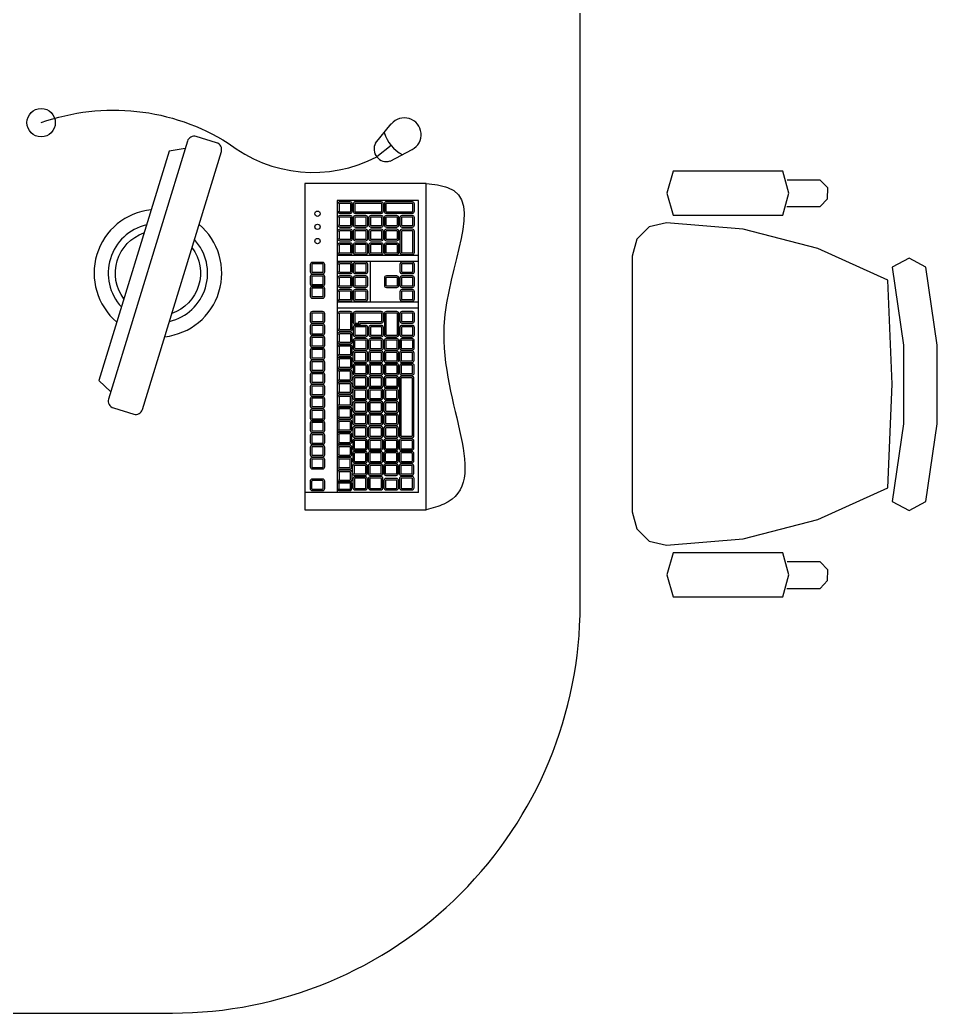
# Model space of a CAD drawing. Header units: metres. Extents: x -8 to 211, y -5 to 120.
# Drawn here: x 159.526 to 160.82, y 112.249 to 113.649 of the extents above; entities that cross this region are included whole.
import ezdxf

# ---------------------------------------------------------------- set-up
doc = ezdxf.new("R2010")
doc.units = ezdxf.units.M
doc.header["$LTSCALE"] = 0.8
doc.header["$MEASUREMENT"] = 0
doc.layers.get('0').update_dxf_attribs({"linetype": 'CONTINUOUS'})
doc.layers.add('A_EQMP', color=142, linetype='CONTINUOUS')

# ---------------------------------------------------------------- blocks, each defined once
blk = doc.blocks.new('FAU-60')
for points in [[(-16.53, -6.34), (-5.55, -4.76), (5.55, -4.76), (16.5, -6.34), (17.76, -3.96), (16.5, -1.58), (5.55, 0), (-5.55, 0), (-16.53, -1.58), (-17.79, -3.96)], [(20.34, -42.37), (22.09, -40.59), (22.66, -38.16), (21.74, -27.35), (19.02, -16.83), (14.55, -6.94), (-0.07, -6.34), (-14.72, -6.94), (-19.19, -16.83), (-21.92, -27.35), (-22.8, -38.16), (-22.23, -40.59), (-20.48, -42.37), (-18.07, -43), (17.93, -43)], [(-23.87, -37.24), (-23.87, -21.76), (-26.99, -20.9), (-30.09, -21.76), (-30.09, -37.24), (-26.99, -38.1)], [(29.94, -37.24), (29.94, -21.76), (26.82, -20.9), (23.72, -21.76), (23.72, -37.24), (26.82, -38.1)]]:
    blk.add_lwpolyline(points, close=True)
for points in [[(-25.07, -21.18), (-25.07, -16.51), (-26.19, -15.45), (-27.71, -15.42), (-28.82, -16.48), (-28.82, -21.16)], [(28.74, -21.18), (28.74, -16.51), (27.62, -15.45), (26.1, -15.42), (24.98, -16.48), (24.98, -21.16)], [(29.91, -21.76), (26.82, -20.9)]]:
    blk.add_lwpolyline(points)

msp = doc.modelspace()

# ---------------------------------------------------------------- linework, layer by layer
at = {"layer": 'A_EQMP', "color": 8, "linetype": 'Continuous'}
for p, q in [((160.0885, 113.3947), (159.9737, 113.3947)), ((159.9737, 113.3947), (159.9737, 112.9831)), ((160.0885, 112.9831), (160.0885, 113.3947)), ((159.9737, 113.3179), (160.0885, 113.3179)), ((159.9737, 113.3095), (160.0885, 113.3095)), ((159.9737, 113.2519), (160.0885, 113.2519)), ((159.9737, 113.2435), (160.0885, 113.2435)), ((159.9458, 113.0164), (159.9458, 113.0165)), ((160.0885, 112.9831), (159.928, 112.9831))]:
    msp.add_line(p, q, dxfattribs=at)
for points in [[(158.6662, 114.7495), (158.6662, 112.8245, 0.414214), (159.2412, 112.2495), (159.7412, 112.2495, 0.414214), (160.3162, 112.8245), (160.3162, 114.7495)], [(159.8036, 113.4762), (159.7749, 113.485, 0.414214), (159.7625, 113.4784), (159.6513, 113.115, 0.414214), (159.658, 113.1025), (159.6867, 113.0937, 0.414214), (159.6991, 113.1004), (159.8103, 113.4638, 0.414214)], [(159.9774, 113.379), (159.992, 113.379, 0.414214), (159.9928, 113.3798), (159.9928, 113.39, 0.414214), (159.992, 113.3908), (159.9774, 113.3908, 0.414214), (159.9766, 113.39), (159.9766, 113.3798, 0.414214)], [(159.9993, 113.3769), (160.0358, 113.3769, 0.414214), (160.0387, 113.3798), (160.0387, 113.39, 0.414214), (160.0358, 113.393), (159.9993, 113.393, 0.414214), (159.9963, 113.39), (159.9963, 113.3798, 0.414214)], [(159.9993, 113.379), (160.0358, 113.379, 0.414214), (160.0366, 113.3798), (160.0366, 113.39, 0.414214), (160.0358, 113.3908), (159.9993, 113.3908, 0.414214), (159.9985, 113.39), (159.9985, 113.3798, 0.414214)], [(160.0431, 113.3769), (160.0796, 113.3769, 0.414214), (160.0825, 113.3798), (160.0825, 113.39, 0.414214), (160.0796, 113.393), (160.0431, 113.393, 0.414214), (160.0401, 113.39), (160.0401, 113.3798, 0.414214)], [(160.0431, 113.379), (160.0796, 113.379, 0.414214), (160.0804, 113.3798), (160.0804, 113.39, 0.414214), (160.0796, 113.3908), (160.0431, 113.3908, 0.414214), (160.0423, 113.39), (160.0423, 113.3798, 0.414214)], [(159.9993, 113.3575), (160.0139, 113.3575, 0.414214), (160.0168, 113.3605), (160.0168, 113.3707, 0.414214), (160.0139, 113.3736), (159.9993, 113.3736, 0.414214), (159.9963, 113.3707), (159.9963, 113.3605, 0.414214)], [(160.0212, 113.3575), (160.0358, 113.3575, 0.414214), (160.0387, 113.3605), (160.0387, 113.3707, 0.414214), (160.0358, 113.3736), (160.0212, 113.3736, 0.414214), (160.0182, 113.3707), (160.0182, 113.3605, 0.414214)], [(160.0431, 113.3575), (160.0577, 113.3575, 0.414214), (160.0606, 113.3605), (160.0606, 113.3707, 0.414214), (160.0577, 113.3736), (160.0431, 113.3736, 0.414214), (160.0401, 113.3707), (160.0401, 113.3605, 0.414214)], [(160.065, 113.3575), (160.0796, 113.3575, 0.414214), (160.0825, 113.3605), (160.0825, 113.3707, 0.414214), (160.0796, 113.3736), (160.065, 113.3736, 0.414214), (160.062, 113.3707), (160.062, 113.3605, 0.414214)], [(159.9774, 113.3597), (159.992, 113.3597, 0.414214), (159.9928, 113.3605), (159.9928, 113.3707, 0.414214), (159.992, 113.3715), (159.9774, 113.3715, 0.414214), (159.9766, 113.3707), (159.9766, 113.3605, 0.414214)], [(159.9993, 113.3597), (160.0139, 113.3597, 0.414214), (160.0147, 113.3605), (160.0147, 113.3707, 0.414214), (160.0139, 113.3715), (159.9993, 113.3715, 0.414214), (159.9985, 113.3707), (159.9985, 113.3605, 0.414214)], [(160.0212, 113.3597), (160.0358, 113.3597, 0.414214), (160.0366, 113.3605), (160.0366, 113.3707, 0.414214), (160.0358, 113.3715), (160.0212, 113.3715, 0.414214), (160.0204, 113.3707), (160.0204, 113.3605, 0.414214)], [(160.0431, 113.3597), (160.0577, 113.3597, 0.414214), (160.0585, 113.3605), (160.0585, 113.3707, 0.414214), (160.0577, 113.3715), (160.0431, 113.3715, 0.414214), (160.0423, 113.3707), (160.0423, 113.3605, 0.414214)], [(160.065, 113.3597), (160.0796, 113.3597, 0.414214), (160.0804, 113.3605), (160.0804, 113.3707, 0.414214), (160.0796, 113.3715), (160.065, 113.3715, 0.414214), (160.0642, 113.3707), (160.0642, 113.3605, 0.414214)], [(159.9774, 113.3403), (159.992, 113.3403, 0.414214), (159.9928, 113.3411), (159.9928, 113.3513, 0.414214), (159.992, 113.3521), (159.9774, 113.3521, 0.414214), (159.9766, 113.3513), (159.9766, 113.3411, 0.414214)], [(159.9993, 113.3382), (160.0139, 113.3382, 0.414214), (160.0168, 113.3411), (160.0168, 113.3513, 0.414214), (160.0139, 113.3543), (159.9993, 113.3543, 0.414214), (159.9963, 113.3513), (159.9963, 113.3411, 0.414214)], [(159.9993, 113.3403), (160.0139, 113.3403, 0.414214), (160.0147, 113.3411), (160.0147, 113.3513, 0.414214), (160.0139, 113.3521), (159.9993, 113.3521, 0.414214), (159.9985, 113.3513), (159.9985, 113.3411, 0.414214)], [(160.0212, 113.3382), (160.0358, 113.3382, 0.414214), (160.0387, 113.3411), (160.0387, 113.3513, 0.414214), (160.0358, 113.3543), (160.0212, 113.3543, 0.414214), (160.0182, 113.3513), (160.0182, 113.3411, 0.414214)], [(160.0212, 113.3403), (160.0358, 113.3403, 0.414214), (160.0366, 113.3411), (160.0366, 113.3513, 0.414214), (160.0358, 113.3521), (160.0212, 113.3521, 0.414214), (160.0204, 113.3513), (160.0204, 113.3411, 0.414214)], [(160.0431, 113.3382), (160.0577, 113.3382, 0.414214), (160.0606, 113.3411), (160.0606, 113.3513, 0.414214), (160.0577, 113.3543), (160.0431, 113.3543, 0.414214), (160.0401, 113.3513), (160.0401, 113.3411, 0.414214)], [(160.0431, 113.3403), (160.0577, 113.3403, 0.414214), (160.0585, 113.3411), (160.0585, 113.3513, 0.414214), (160.0577, 113.3521), (160.0431, 113.3521, 0.414214), (160.0423, 113.3513), (160.0423, 113.3411, 0.414214)], [(160.065, 113.3188), (160.0796, 113.3188, 0.414214), (160.0825, 113.3218), (160.0825, 113.3513, 0.414214), (160.0796, 113.3543), (160.065, 113.3543, 0.414214), (160.062, 113.3513), (160.062, 113.3218, 0.414214)], [(160.065, 113.321), (160.0796, 113.321, 0.414214), (160.0804, 113.3218), (160.0804, 113.3513, 0.414214), (160.0796, 113.3521), (160.065, 113.3521, 0.414214), (160.0642, 113.3513), (160.0642, 113.3218, 0.414214)], [(159.9774, 113.321), (159.992, 113.321, 0.414214), (159.9928, 113.3218), (159.9928, 113.332, 0.414214), (159.992, 113.3328), (159.9774, 113.3328, 0.414214), (159.9766, 113.332), (159.9766, 113.3218, 0.414214)], [(159.9993, 113.3188), (160.0139, 113.3188, 0.414214), (160.0168, 113.3218), (160.0168, 113.332, 0.414214), (160.0139, 113.3349), (159.9993, 113.3349, 0.414214), (159.9963, 113.332), (159.9963, 113.3218, 0.414214)], [(159.9993, 113.321), (160.0139, 113.321, 0.414214), (160.0147, 113.3218), (160.0147, 113.332, 0.414214), (160.0139, 113.3328), (159.9993, 113.3328, 0.414214), (159.9985, 113.332), (159.9985, 113.3218, 0.414214)], [(160.0212, 113.3188), (160.0358, 113.3188, 0.414214), (160.0387, 113.3218), (160.0387, 113.332, 0.414214), (160.0358, 113.3349), (160.0212, 113.3349, 0.414214), (160.0182, 113.332), (160.0182, 113.3218, 0.414214)], [(160.0212, 113.321), (160.0358, 113.321, 0.414214), (160.0366, 113.3218), (160.0366, 113.332, 0.414214), (160.0358, 113.3328), (160.0212, 113.3328, 0.414214), (160.0204, 113.332), (160.0204, 113.3218, 0.414214)], [(160.0431, 113.3188), (160.0577, 113.3188, 0.414214), (160.0606, 113.3218), (160.0606, 113.332, 0.414214), (160.0577, 113.3349), (160.0431, 113.3349, 0.414214), (160.0401, 113.332), (160.0401, 113.3218, 0.414214)], [(160.0431, 113.321), (160.0577, 113.321, 0.414214), (160.0585, 113.3218), (160.0585, 113.332, 0.414214), (160.0577, 113.3328), (160.0431, 113.3328, 0.414214), (160.0423, 113.332), (160.0423, 113.3218, 0.414214)], [(159.9386, 113.2915), (159.9531, 113.2915, 0.414214), (159.9561, 113.2945), (159.9561, 113.3046, 0.414214), (159.9531, 113.3076), (159.9386, 113.3076, 0.414214), (159.9356, 113.3046), (159.9356, 113.2945, 0.414214)], [(159.9386, 113.2937), (159.9531, 113.2937, 0.414214), (159.9539, 113.2945), (159.9539, 113.3046, 0.414214), (159.9531, 113.3055), (159.9386, 113.3055, 0.414214), (159.9377, 113.3046), (159.9377, 113.2945, 0.414214)], [(159.9774, 113.2939), (159.992, 113.2939, 0.414214), (159.9928, 113.2947), (159.9928, 113.3049, 0.414214), (159.992, 113.3057), (159.9774, 113.3057, 0.414214), (159.9766, 113.3049), (159.9766, 113.2947, 0.414214)], [(159.9993, 113.2918), (160.0139, 113.2918, 0.414214), (160.0168, 113.2947), (160.0168, 113.3049, 0.414214), (160.0139, 113.3079), (159.9993, 113.3079, 0.414214), (159.9963, 113.3049), (159.9963, 113.2947, 0.414214)], [(159.9993, 113.2939), (160.0139, 113.2939, 0.414214), (160.0147, 113.2947), (160.0147, 113.3049, 0.414214), (160.0139, 113.3057), (159.9993, 113.3057, 0.414214), (159.9985, 113.3049), (159.9985, 113.2947, 0.414214)], [(160.065, 113.2918), (160.0796, 113.2918, 0.414214), (160.0825, 113.2947), (160.0825, 113.3049, 0.414214), (160.0796, 113.3079), (160.065, 113.3079, 0.414214), (160.062, 113.3049), (160.062, 113.2947, 0.414214)], [(160.065, 113.2939), (160.0796, 113.2939, 0.414214), (160.0804, 113.2947), (160.0804, 113.3049, 0.414214), (160.0796, 113.3057), (160.065, 113.3057, 0.414214), (160.0642, 113.3049), (160.0642, 113.2947, 0.414214)], [(159.9386, 113.2744), (159.9531, 113.2744, 0.414214), (159.9561, 113.2773), (159.9561, 113.2875, 0.414214), (159.9531, 113.2905), (159.9386, 113.2905, 0.414214), (159.9356, 113.2875), (159.9356, 113.2773, 0.414214)], [(159.9386, 113.2765), (159.9531, 113.2765, 0.414214), (159.9539, 113.2773), (159.9539, 113.2875, 0.414214), (159.9531, 113.2883), (159.9386, 113.2883, 0.414214), (159.9377, 113.2875), (159.9377, 113.2773, 0.414214)], [(159.9993, 113.2724), (160.0139, 113.2724, 0.414214), (160.0168, 113.2754), (160.0168, 113.2856, 0.414214), (160.0139, 113.2885), (159.9993, 113.2885, 0.414214), (159.9963, 113.2856), (159.9963, 113.2754, 0.414214)], [(160.0431, 113.2724), (160.0577, 113.2724, 0.414214), (160.0606, 113.2754), (160.0606, 113.2856, 0.414214), (160.0577, 113.2885), (160.0431, 113.2885, 0.414214), (160.0401, 113.2856), (160.0401, 113.2754, 0.414214)], [(160.065, 113.2724), (160.0796, 113.2724, 0.414214), (160.0825, 113.2754), (160.0825, 113.2856, 0.414214), (160.0796, 113.2885), (160.065, 113.2885, 0.414214), (160.062, 113.2856), (160.062, 113.2754, 0.414214)], [(159.9774, 113.2746), (159.992, 113.2746, 0.414214), (159.9928, 113.2754), (159.9928, 113.2856, 0.414214), (159.992, 113.2864), (159.9774, 113.2864, 0.414214), (159.9766, 113.2856), (159.9766, 113.2754, 0.414214)], [(159.9993, 113.2746), (160.0139, 113.2746, 0.414214), (160.0147, 113.2754), (160.0147, 113.2856, 0.414214), (160.0139, 113.2864), (159.9993, 113.2864, 0.414214), (159.9985, 113.2856), (159.9985, 113.2754, 0.414214)], [(160.0431, 113.2746), (160.0577, 113.2746, 0.414214), (160.0585, 113.2754), (160.0585, 113.2856, 0.414214), (160.0577, 113.2864), (160.0431, 113.2864, 0.414214), (160.0423, 113.2856), (160.0423, 113.2754, 0.414214)], [(160.065, 113.2746), (160.0796, 113.2746, 0.414214), (160.0804, 113.2754), (160.0804, 113.2856, 0.414214), (160.0796, 113.2864), (160.065, 113.2864, 0.414214), (160.0642, 113.2856), (160.0642, 113.2754, 0.414214)], [(159.9386, 113.2572), (159.9531, 113.2572, 0.414214), (159.9561, 113.2602), (159.9561, 113.2704, 0.414214), (159.9531, 113.2734), (159.9386, 113.2734, 0.414214), (159.9356, 113.2704), (159.9356, 113.2602, 0.414214)], [(159.9386, 113.2594), (159.9531, 113.2594, 0.414214), (159.9539, 113.2602), (159.9539, 113.2704, 0.414214), (159.9531, 113.2712), (159.9386, 113.2712, 0.414214), (159.9377, 113.2704), (159.9377, 113.2602, 0.414214)], [(159.9774, 113.2552), (159.992, 113.2552, 0.414214), (159.9928, 113.256), (159.9928, 113.2662, 0.414214), (159.992, 113.267), (159.9774, 113.267, 0.414214), (159.9766, 113.2662), (159.9766, 113.256, 0.414214)], [(159.9993, 113.2531), (160.0139, 113.2531, 0.414214), (160.0168, 113.256), (160.0168, 113.2662, 0.414214), (160.0139, 113.2692), (159.9993, 113.2692, 0.414214), (159.9963, 113.2662), (159.9963, 113.256, 0.414214)], [(159.9993, 113.2552), (160.0139, 113.2552, 0.414214), (160.0147, 113.256), (160.0147, 113.2662, 0.414214), (160.0139, 113.267), (159.9993, 113.267, 0.414214), (159.9985, 113.2662), (159.9985, 113.256, 0.414214)], [(160.065, 113.2531), (160.0796, 113.2531, 0.414214), (160.0825, 113.2561), (160.0825, 113.2662, 0.414214), (160.0796, 113.2692), (160.065, 113.2692, 0.414214), (160.062, 113.2662), (160.062, 113.2561, 0.414214)], [(160.065, 113.2552), (160.0796, 113.2552, 0.414214), (160.0804, 113.2561), (160.0804, 113.2662, 0.414214), (160.0796, 113.267), (160.065, 113.267, 0.414214), (160.0642, 113.2662), (160.0642, 113.2561, 0.414214)], [(159.9386, 113.2221), (159.9531, 113.2221, 0.414214), (159.9561, 113.2251), (159.9561, 113.2353, 0.414214), (159.9531, 113.2382), (159.9386, 113.2382, 0.414214), (159.9356, 113.2353), (159.9356, 113.2251, 0.414214)], [(159.9386, 113.2243), (159.9531, 113.2243, 0.414214), (159.9539, 113.2251), (159.9539, 113.2353, 0.414214), (159.9531, 113.2361), (159.9386, 113.2361, 0.414214), (159.9377, 113.2353), (159.9377, 113.2251, 0.414214)], [(159.9774, 113.213), (159.992, 113.213, 0.414214), (159.9928, 113.2138), (159.9928, 113.2353, 0.414214), (159.992, 113.2361), (159.9774, 113.2361, 0.414214), (159.9766, 113.2353), (159.9766, 113.2138, 0.414214)], [(159.9993, 113.22), (160.0062, 113.22), (160.0062, 113.2221), (160.0358, 113.2221, 0.414214), (160.0387, 113.2251), (160.0387, 113.2353, 0.414214), (160.0358, 113.2382), (159.9993, 113.2382, 0.414214), (159.9963, 113.2353), (159.9963, 113.2229, 0.414214)], [(159.9993, 113.2221), (160.0041, 113.2221), (160.0041, 113.2243), (160.0358, 113.2243, 0.414214), (160.0366, 113.2251), (160.0366, 113.2353, 0.414214), (160.0358, 113.2361), (159.9993, 113.2361, 0.414214), (159.9985, 113.2353), (159.9985, 113.2229, 0.414214)], [(160.0431, 113.2028), (160.0577, 113.2028, 0.414214), (160.0606, 113.2057), (160.0606, 113.2353, 0.414214), (160.0577, 113.2382), (160.0431, 113.2382, 0.414214), (160.0401, 113.2353), (160.0401, 113.2057, 0.414214)], [(160.0431, 113.2049), (160.0577, 113.2049, 0.414214), (160.0585, 113.2057), (160.0585, 113.2353, 0.414214), (160.0577, 113.2361), (160.0431, 113.2361, 0.414214), (160.0423, 113.2353), (160.0423, 113.2057, 0.414214)], [(160.065, 113.2221), (160.0796, 113.2221, 0.414214), (160.0825, 113.2251), (160.0825, 113.2353, 0.414214), (160.0796, 113.2382), (160.065, 113.2382, 0.414214), (160.062, 113.2353), (160.062, 113.2251, 0.414214)], [(160.065, 113.2243), (160.0796, 113.2243, 0.414214), (160.0804, 113.2251), (160.0804, 113.2353, 0.414214), (160.0796, 113.2361), (160.065, 113.2361, 0.414214), (160.0642, 113.2353), (160.0642, 113.2251, 0.414214)], [(159.9386, 113.205), (159.9531, 113.205, 0.414214), (159.9561, 113.208), (159.9561, 113.2181, 0.414214), (159.9531, 113.2211), (159.9386, 113.2211, 0.414214), (159.9356, 113.2181), (159.9356, 113.208, 0.414214)], [(159.9386, 113.2071), (159.9531, 113.2071, 0.414214), (159.9539, 113.208), (159.9539, 113.2181, 0.414214), (159.9531, 113.2189), (159.9386, 113.2189, 0.414214), (159.9377, 113.2181), (159.9377, 113.208, 0.414214)], [(159.9993, 113.2028), (160.0139, 113.2028, 0.414214), (160.0168, 113.2057), (160.0168, 113.2159, 0.414214), (160.0139, 113.2189), (159.9993, 113.2189, 0.414214), (159.9963, 113.2159), (159.9963, 113.2057, 0.414214)], [(160.0212, 113.2028), (160.0358, 113.2028, 0.414214), (160.0387, 113.2057), (160.0387, 113.2159, 0.414214), (160.0358, 113.2189), (160.0212, 113.2189, 0.414214), (160.0182, 113.2159), (160.0182, 113.2057, 0.414214)], [(160.065, 113.2028), (160.0796, 113.2028, 0.414214), (160.0825, 113.2057), (160.0825, 113.2159, 0.414214), (160.0796, 113.2189), (160.065, 113.2189, 0.414214), (160.062, 113.2159), (160.062, 113.2057, 0.414214)], [(159.9774, 113.1952), (159.992, 113.1952, 0.414214), (159.9928, 113.196), (159.9928, 113.2062, 0.414214), (159.992, 113.207), (159.9774, 113.207, 0.414214), (159.9766, 113.2062), (159.9766, 113.196, 0.414214)], [(159.9993, 113.2049), (160.0139, 113.2049, 0.414214), (160.0147, 113.2057), (160.0147, 113.2159, 0.414214), (160.0139, 113.2167), (159.9993, 113.2167, 0.414214), (159.9985, 113.2159), (159.9985, 113.2057, 0.414214)], [(160.0212, 113.2049), (160.0358, 113.2049, 0.414214), (160.0366, 113.2057), (160.0366, 113.2159, 0.414214), (160.0358, 113.2167), (160.0212, 113.2167, 0.414214), (160.0204, 113.2159), (160.0204, 113.2057, 0.414214)], [(160.065, 113.2049), (160.0796, 113.2049, 0.414214), (160.0804, 113.2057), (160.0804, 113.2159, 0.414214), (160.0796, 113.2167), (160.065, 113.2167, 0.414214), (160.0642, 113.2159), (160.0642, 113.2057, 0.414214)], [(159.9386, 113.1878), (159.9531, 113.1878, 0.414214), (159.9561, 113.1908), (159.9561, 113.201, 0.414214), (159.9531, 113.204), (159.9386, 113.204, 0.414214), (159.9356, 113.201), (159.9356, 113.1908, 0.414214)], [(159.9386, 113.19), (159.9531, 113.19, 0.414214), (159.9539, 113.1908), (159.9539, 113.201, 0.414214), (159.9531, 113.2018), (159.9386, 113.2018, 0.414214), (159.9377, 113.201), (159.9377, 113.1908, 0.414214)], [(159.9991, 113.1841), (160.0136, 113.1841, 0.414214), (160.0166, 113.1871), (160.0166, 113.1972, 0.414214), (160.0136, 113.2002), (159.9991, 113.2002, 0.414214), (159.9961, 113.1972), (159.9961, 113.1871, 0.414214)], [(159.9991, 113.1863), (160.0136, 113.1863, 0.414214), (160.0144, 113.1871), (160.0144, 113.1972, 0.414214), (160.0136, 113.1981), (159.9991, 113.1981, 0.414214), (159.9982, 113.1972), (159.9982, 113.1871, 0.414214)], [(160.021, 113.1841), (160.0355, 113.1841, 0.414214), (160.0385, 113.1871), (160.0385, 113.1972, 0.414214), (160.0355, 113.2002), (160.021, 113.2002, 0.414214), (160.018, 113.1972), (160.018, 113.1871, 0.414214)], [(160.021, 113.1863), (160.0355, 113.1863, 0.414214), (160.0363, 113.1871), (160.0363, 113.1972, 0.414214), (160.0355, 113.1981), (160.021, 113.1981, 0.414214), (160.0201, 113.1972), (160.0201, 113.1871, 0.414214)], [(160.0429, 113.1841), (160.0574, 113.1841, 0.414214), (160.0604, 113.1871), (160.0604, 113.1972, 0.414214), (160.0574, 113.2002), (160.0429, 113.2002, 0.414214), (160.0399, 113.1972), (160.0399, 113.1871, 0.414214)], [(160.0429, 113.1863), (160.0574, 113.1863, 0.414214), (160.0582, 113.1871), (160.0582, 113.1972, 0.414214), (160.0574, 113.1981), (160.0429, 113.1981, 0.414214), (160.042, 113.1972), (160.042, 113.1871, 0.414214)], [(160.0648, 113.1841), (160.0793, 113.1841, 0.414214), (160.0823, 113.1871), (160.0823, 113.1972, 0.414214), (160.0793, 113.2002), (160.0648, 113.2002, 0.414214), (160.0618, 113.1972), (160.0618, 113.1871, 0.414214)], [(160.0648, 113.1863), (160.0793, 113.1863, 0.414214), (160.0801, 113.1871), (160.0801, 113.1972, 0.414214), (160.0793, 113.1981), (160.0648, 113.1981, 0.414214), (160.0639, 113.1972), (160.0639, 113.1871, 0.414214)], [(159.9386, 113.1707), (159.9531, 113.1707, 0.414214), (159.9561, 113.1737), (159.9561, 113.1839, 0.414214), (159.9531, 113.1868), (159.9386, 113.1868, 0.414214), (159.9356, 113.1839), (159.9356, 113.1737, 0.414214)], [(159.9386, 113.1729), (159.9531, 113.1729, 0.414214), (159.9539, 113.1737), (159.9539, 113.1839, 0.414214), (159.9531, 113.1847), (159.9386, 113.1847, 0.414214), (159.9377, 113.1839), (159.9377, 113.1737, 0.414214)], [(159.9773, 113.1776), (159.9919, 113.1776, 0.414214), (159.9927, 113.1784), (159.9927, 113.1886, 0.414214), (159.9919, 113.1894), (159.9773, 113.1894, 0.414214), (159.9765, 113.1886), (159.9765, 113.1784, 0.414214)], [(159.9988, 113.1667), (160.0134, 113.1667, 0.414214), (160.0164, 113.1697), (160.0164, 113.1798, 0.414214), (160.0134, 113.1828), (159.9988, 113.1828, 0.414214), (159.9959, 113.1798), (159.9959, 113.1697, 0.414214)], [(159.9988, 113.1689), (160.0134, 113.1689, 0.414214), (160.0142, 113.1697), (160.0142, 113.1798, 0.414214), (160.0134, 113.1806), (159.9988, 113.1806, 0.414214), (159.998, 113.1798), (159.998, 113.1697, 0.414214)], [(160.0207, 113.1667), (160.0353, 113.1667, 0.414214), (160.0383, 113.1697), (160.0383, 113.1798, 0.414214), (160.0353, 113.1828), (160.0207, 113.1828, 0.414214), (160.0178, 113.1798), (160.0178, 113.1697, 0.414214)], [(160.0207, 113.1689), (160.0353, 113.1689, 0.414214), (160.0361, 113.1697), (160.0361, 113.1798, 0.414214), (160.0353, 113.1806), (160.0207, 113.1806, 0.414214), (160.0199, 113.1798), (160.0199, 113.1697, 0.414214)], [(160.0426, 113.1667), (160.0572, 113.1667, 0.414214), (160.0602, 113.1697), (160.0602, 113.1798, 0.414214), (160.0572, 113.1828), (160.0426, 113.1828, 0.414214), (160.0397, 113.1798), (160.0397, 113.1697, 0.414214)], [(160.0426, 113.1689), (160.0572, 113.1689, 0.414214), (160.058, 113.1697), (160.058, 113.1798, 0.414214), (160.0572, 113.1806), (160.0426, 113.1806, 0.414214), (160.0418, 113.1798), (160.0418, 113.1697, 0.414214)], [(160.0645, 113.1667), (160.0791, 113.1667, 0.414214), (160.0821, 113.1697), (160.0821, 113.1798, 0.414214), (160.0791, 113.1828), (160.0645, 113.1828, 0.414214), (160.0616, 113.1798), (160.0616, 113.1697, 0.414214)], [(160.0645, 113.1689), (160.0791, 113.1689, 0.414214), (160.0799, 113.1697), (160.0799, 113.1798, 0.414214), (160.0791, 113.1806), (160.0645, 113.1806, 0.414214), (160.0637, 113.1798), (160.0637, 113.1697, 0.414214)], [(159.9386, 113.1536), (159.9531, 113.1536, 0.414214), (159.9561, 113.1566), (159.9561, 113.1667, 0.414214), (159.9531, 113.1697), (159.9386, 113.1697, 0.414214), (159.9356, 113.1667), (159.9356, 113.1566, 0.414214)], [(159.9386, 113.1557), (159.9531, 113.1557, 0.414214), (159.9539, 113.1566), (159.9539, 113.1667, 0.414214), (159.9531, 113.1675), (159.9386, 113.1675, 0.414214), (159.9377, 113.1667), (159.9377, 113.1566, 0.414214)], [(159.9773, 113.1598), (159.9919, 113.1598, 0.414214), (159.9927, 113.1606), (159.9927, 113.1708, 0.414214), (159.9919, 113.1716), (159.9773, 113.1716, 0.414214), (159.9765, 113.1708), (159.9765, 113.1606, 0.414214)], [(159.9989, 113.1487), (160.0135, 113.1487, 0.414214), (160.0165, 113.1517), (160.0165, 113.1619, 0.414214), (160.0135, 113.1648), (159.9989, 113.1648, 0.414214), (159.996, 113.1619), (159.996, 113.1517, 0.414214)], [(159.9989, 113.1509), (160.0135, 113.1509, 0.414214), (160.0143, 113.1517), (160.0143, 113.1619, 0.414214), (160.0135, 113.1627), (159.9989, 113.1627, 0.414214), (159.9981, 113.1619), (159.9981, 113.1517, 0.414214)], [(160.0208, 113.1487), (160.0354, 113.1487, 0.414214), (160.0384, 113.1517), (160.0384, 113.1619, 0.414214), (160.0354, 113.1648), (160.0208, 113.1648, 0.414214), (160.0179, 113.1619), (160.0179, 113.1517, 0.414214)], [(160.0208, 113.1509), (160.0354, 113.1509, 0.414214), (160.0362, 113.1517), (160.0362, 113.1619, 0.414214), (160.0354, 113.1627), (160.0208, 113.1627, 0.414214), (160.02, 113.1619), (160.02, 113.1517, 0.414214)], [(160.0427, 113.1487), (160.0573, 113.1487, 0.414214), (160.0603, 113.1517), (160.0603, 113.1619, 0.414214), (160.0573, 113.1648), (160.0427, 113.1648, 0.414214), (160.0398, 113.1619), (160.0398, 113.1517, 0.414214)], [(160.0427, 113.1509), (160.0573, 113.1509, 0.414214), (160.0581, 113.1517), (160.0581, 113.1619, 0.414214), (160.0573, 113.1627), (160.0427, 113.1627, 0.414214), (160.0419, 113.1619), (160.0419, 113.1517, 0.414214)], [(160.0646, 113.1487), (160.0792, 113.1487, 0.414214), (160.0822, 113.1517), (160.0822, 113.1619, 0.414214), (160.0792, 113.1648), (160.0646, 113.1648, 0.414214), (160.0617, 113.1619), (160.0617, 113.1517, 0.414214)], [(160.0646, 113.1509), (160.0792, 113.1509, 0.414214), (160.08, 113.1517), (160.08, 113.1619, 0.414214), (160.0792, 113.1627), (160.0646, 113.1627, 0.414214), (160.0638, 113.1619), (160.0638, 113.1517, 0.414214)], [(159.9386, 113.1365), (159.9531, 113.1365, 0.414214), (159.9561, 113.1394), (159.9561, 113.1496, 0.414214), (159.9531, 113.1526), (159.9386, 113.1526, 0.414214), (159.9356, 113.1496), (159.9356, 113.1394, 0.414214)], [(159.9386, 113.1386), (159.9531, 113.1386, 0.414214), (159.9539, 113.1394), (159.9539, 113.1496, 0.414214), (159.9531, 113.1504), (159.9386, 113.1504, 0.414214), (159.9377, 113.1496), (159.9377, 113.1394, 0.414214)], [(159.9772, 113.1423), (159.9917, 113.1423, 0.414214), (159.9926, 113.1431), (159.9926, 113.1532, 0.414214), (159.9917, 113.1541), (159.9772, 113.1541, 0.414214), (159.9764, 113.1532), (159.9764, 113.1431, 0.414214)], [(159.9386, 113.1193), (159.9531, 113.1193, 0.414214), (159.9561, 113.1223), (159.9561, 113.1325, 0.414214), (159.9531, 113.1354), (159.9386, 113.1354, 0.414214), (159.9356, 113.1325), (159.9356, 113.1223, 0.414214)], [(159.9771, 113.1247), (159.9916, 113.1247, 0.414214), (159.9924, 113.1255), (159.9924, 113.1357, 0.414214), (159.9916, 113.1365), (159.9771, 113.1365, 0.414214), (159.9762, 113.1357), (159.9762, 113.1255, 0.414214)], [(159.9988, 113.1311), (160.0134, 113.1311, 0.414214), (160.0164, 113.1341), (160.0164, 113.1443, 0.414214), (160.0134, 113.1472), (159.9988, 113.1472, 0.414214), (159.9959, 113.1443), (159.9959, 113.1341, 0.414214)], [(159.9988, 113.1333), (160.0134, 113.1333, 0.414214), (160.0142, 113.1341), (160.0142, 113.1443, 0.414214), (160.0134, 113.1451), (159.9988, 113.1451, 0.414214), (159.998, 113.1443), (159.998, 113.1341, 0.414214)], [(160.0207, 113.1311), (160.0353, 113.1311, 0.414214), (160.0383, 113.1341), (160.0383, 113.1443, 0.414214), (160.0353, 113.1472), (160.0207, 113.1472, 0.414214), (160.0178, 113.1443), (160.0178, 113.1341, 0.414214)], [(160.0207, 113.1333), (160.0353, 113.1333, 0.414214), (160.0361, 113.1341), (160.0361, 113.1443, 0.414214), (160.0353, 113.1451), (160.0207, 113.1451, 0.414214), (160.0199, 113.1443), (160.0199, 113.1341, 0.414214)], [(160.0426, 113.1311), (160.0572, 113.1311, 0.414214), (160.0602, 113.1341), (160.0602, 113.1443, 0.414214), (160.0572, 113.1472), (160.0426, 113.1472, 0.414214), (160.0397, 113.1443), (160.0397, 113.1341, 0.414214)], [(160.0426, 113.1333), (160.0572, 113.1333, 0.414214), (160.058, 113.1341), (160.058, 113.1443, 0.414214), (160.0572, 113.1451), (160.0426, 113.1451, 0.414214), (160.0418, 113.1443), (160.0418, 113.1341, 0.414214)], [(160.0643, 113.0604), (160.0789, 113.0604, 0.414214), (160.0819, 113.0634), (160.0819, 113.1443, 0.414214), (160.0789, 113.1472), (160.0643, 113.1472, 0.414214), (160.0613, 113.1443), (160.0613, 113.0634, 0.414214)], [(160.0643, 113.0626), (160.0789, 113.0626, 0.414214), (160.0797, 113.0634), (160.0797, 113.1443, 0.414214), (160.0789, 113.1451), (160.0643, 113.1451, 0.414214), (160.0635, 113.1443), (160.0635, 113.0634, 0.414214)], [(159.9386, 113.1215), (159.9531, 113.1215, 0.414214), (159.9539, 113.1223), (159.9539, 113.1325, 0.414214), (159.9531, 113.1333), (159.9386, 113.1333, 0.414214), (159.9377, 113.1325), (159.9377, 113.1223, 0.414214)], [(159.9986, 113.1138), (160.0132, 113.1138, 0.414214), (160.0162, 113.1167), (160.0162, 113.1269, 0.414214), (160.0132, 113.1299), (159.9986, 113.1299, 0.414214), (159.9956, 113.1269), (159.9956, 113.1167, 0.414214)], [(159.9986, 113.1159), (160.0132, 113.1159, 0.414214), (160.014, 113.1167), (160.014, 113.1269, 0.414214), (160.0132, 113.1277), (159.9986, 113.1277, 0.414214), (159.9978, 113.1269), (159.9978, 113.1167, 0.414214)], [(160.0205, 113.1138), (160.0351, 113.1138, 0.414214), (160.0381, 113.1167), (160.0381, 113.1269, 0.414214), (160.0351, 113.1299), (160.0205, 113.1299, 0.414214), (160.0175, 113.1269), (160.0175, 113.1167, 0.414214)], [(160.0205, 113.1159), (160.0351, 113.1159, 0.414214), (160.0359, 113.1167), (160.0359, 113.1269, 0.414214), (160.0351, 113.1277), (160.0205, 113.1277, 0.414214), (160.0197, 113.1269), (160.0197, 113.1167, 0.414214)], [(160.0424, 113.1138), (160.057, 113.1138, 0.414214), (160.06, 113.1167), (160.06, 113.1269, 0.414214), (160.057, 113.1299), (160.0424, 113.1299, 0.414214), (160.0394, 113.1269), (160.0394, 113.1167, 0.414214)], [(160.0424, 113.1159), (160.057, 113.1159, 0.414214), (160.0578, 113.1167), (160.0578, 113.1269, 0.414214), (160.057, 113.1277), (160.0424, 113.1277, 0.414214), (160.0416, 113.1269), (160.0416, 113.1167, 0.414214)], [(159.9386, 113.1022), (159.9531, 113.1022, 0.414214), (159.9561, 113.1052), (159.9561, 113.1153, 0.414214), (159.9531, 113.1183), (159.9386, 113.1183, 0.414214), (159.9356, 113.1153), (159.9356, 113.1052, 0.414214)], [(159.9386, 113.1043), (159.9531, 113.1043, 0.414214), (159.9539, 113.1052), (159.9539, 113.1153, 0.414214), (159.9531, 113.1161), (159.9386, 113.1161, 0.414214), (159.9377, 113.1153), (159.9377, 113.1052, 0.414214)], [(159.9771, 113.1069), (159.9916, 113.1069, 0.414214), (159.9924, 113.1077), (159.9924, 113.1179, 0.414214), (159.9916, 113.1187), (159.9771, 113.1187, 0.414214), (159.9762, 113.1179), (159.9762, 113.1077, 0.414214)], [(159.9987, 113.0958), (160.0133, 113.0958, 0.414214), (160.0163, 113.0988), (160.0163, 113.109, 0.414214), (160.0133, 113.1119), (159.9987, 113.1119, 0.414214), (159.9958, 113.109), (159.9958, 113.0988, 0.414214)], [(159.9987, 113.098), (160.0133, 113.098, 0.414214), (160.0141, 113.0988), (160.0141, 113.109, 0.414214), (160.0133, 113.1098), (159.9987, 113.1098, 0.414214), (159.9979, 113.109), (159.9979, 113.0988, 0.414214)], [(160.0206, 113.0958), (160.0352, 113.0958, 0.414214), (160.0382, 113.0988), (160.0382, 113.109, 0.414214), (160.0352, 113.1119), (160.0206, 113.1119, 0.414214), (160.0177, 113.109), (160.0177, 113.0988, 0.414214)], [(160.0206, 113.098), (160.0352, 113.098, 0.414214), (160.036, 113.0988), (160.036, 113.109, 0.414214), (160.0352, 113.1098), (160.0206, 113.1098, 0.414214), (160.0198, 113.109), (160.0198, 113.0988, 0.414214)], [(160.0425, 113.0958), (160.0571, 113.0958, 0.414214), (160.0601, 113.0988), (160.0601, 113.109, 0.414214), (160.0571, 113.1119), (160.0425, 113.1119, 0.414214), (160.0396, 113.109), (160.0396, 113.0988, 0.414214)], [(160.0425, 113.098), (160.0571, 113.098, 0.414214), (160.0579, 113.0988), (160.0579, 113.109, 0.414214), (160.0571, 113.1098), (160.0425, 113.1098, 0.414214), (160.0417, 113.109), (160.0417, 113.0988, 0.414214)], [(159.9386, 113.0851), (159.9531, 113.0851, 0.414214), (159.9561, 113.088), (159.9561, 113.0982, 0.414214), (159.9531, 113.1012), (159.9386, 113.1012, 0.414214), (159.9356, 113.0982), (159.9356, 113.088, 0.414214)], [(159.9386, 113.0872), (159.9531, 113.0872, 0.414214), (159.9539, 113.088), (159.9539, 113.0982, 0.414214), (159.9531, 113.099), (159.9386, 113.099, 0.414214), (159.9377, 113.0982), (159.9377, 113.088, 0.414214)], [(159.9769, 113.0893), (159.9915, 113.0893, 0.414214), (159.9923, 113.0902), (159.9923, 113.1003, 0.414214), (159.9915, 113.1011), (159.9769, 113.1011, 0.414214), (159.9761, 113.1003), (159.9761, 113.0902, 0.414214)], [(159.9986, 113.0782), (160.0132, 113.0782, 0.414214), (160.0162, 113.0812), (160.0162, 113.0913, 0.414214), (160.0132, 113.0943), (159.9986, 113.0943, 0.414214), (159.9956, 113.0913), (159.9956, 113.0812, 0.414214)], [(159.9986, 113.0804), (160.0132, 113.0804, 0.414214), (160.014, 113.0812), (160.014, 113.0913, 0.414214), (160.0132, 113.0922), (159.9986, 113.0922, 0.414214), (159.9978, 113.0913), (159.9978, 113.0812, 0.414214)], [(160.0205, 113.0782), (160.0351, 113.0782, 0.414214), (160.0381, 113.0812), (160.0381, 113.0913, 0.414214), (160.0351, 113.0943), (160.0205, 113.0943, 0.414214), (160.0175, 113.0913), (160.0175, 113.0812, 0.414214)], [(160.0205, 113.0804), (160.0351, 113.0804, 0.414214), (160.0359, 113.0812), (160.0359, 113.0913, 0.414214), (160.0351, 113.0922), (160.0205, 113.0922, 0.414214), (160.0197, 113.0913), (160.0197, 113.0812, 0.414214)], [(160.0424, 113.0782), (160.057, 113.0782, 0.414214), (160.06, 113.0812), (160.06, 113.0913, 0.414214), (160.057, 113.0943), (160.0424, 113.0943, 0.414214), (160.0394, 113.0913), (160.0394, 113.0812, 0.414214)], [(160.0424, 113.0804), (160.057, 113.0804, 0.414214), (160.0578, 113.0812), (160.0578, 113.0913, 0.414214), (160.057, 113.0922), (160.0424, 113.0922, 0.414214), (160.0416, 113.0913), (160.0416, 113.0812, 0.414214)], [(159.9386, 113.0679), (159.9531, 113.0679, 0.414214), (159.9561, 113.0709), (159.9561, 113.0811, 0.414214), (159.9531, 113.084), (159.9386, 113.084, 0.414214), (159.9356, 113.0811), (159.9356, 113.0709, 0.414214)], [(159.9386, 113.0701), (159.9531, 113.0701, 0.414214), (159.9539, 113.0709), (159.9539, 113.0811, 0.414214), (159.9531, 113.0819), (159.9386, 113.0819, 0.414214), (159.9377, 113.0811), (159.9377, 113.0709, 0.414214)], [(159.9769, 113.0715), (159.9915, 113.0715, 0.414214), (159.9923, 113.0723), (159.9923, 113.0825, 0.414214), (159.9915, 113.0833), (159.9769, 113.0833, 0.414214), (159.9761, 113.0825), (159.9761, 113.0723, 0.414214)], [(159.9386, 113.0508), (159.9531, 113.0508, 0.414214), (159.9561, 113.0538), (159.9561, 113.0639, 0.414214), (159.9531, 113.0669), (159.9386, 113.0669, 0.414214), (159.9356, 113.0639), (159.9356, 113.0538, 0.414214)], [(159.9386, 113.053), (159.9531, 113.053, 0.414214), (159.9539, 113.0538), (159.9539, 113.0639, 0.414214), (159.9531, 113.0647), (159.9386, 113.0647, 0.414214), (159.9377, 113.0639), (159.9377, 113.0538, 0.414214)], [(159.9768, 113.054), (159.9914, 113.054, 0.414214), (159.9922, 113.0548), (159.9922, 113.065, 0.414214), (159.9914, 113.0658), (159.9768, 113.0658, 0.414214), (159.976, 113.065), (159.976, 113.0548, 0.414214)], [(159.9986, 113.0604), (160.0132, 113.0604, 0.414214), (160.0162, 113.0634), (160.0162, 113.0736, 0.414214), (160.0132, 113.0766), (159.9986, 113.0766, 0.414214), (159.9956, 113.0736), (159.9956, 113.0634, 0.414214)], [(159.9986, 113.0626), (160.0132, 113.0626, 0.414214), (160.014, 113.0634), (160.014, 113.0736, 0.414214), (160.0132, 113.0744), (159.9986, 113.0744, 0.414214), (159.9978, 113.0736), (159.9978, 113.0634, 0.414214)], [(160.0205, 113.0604), (160.0351, 113.0604, 0.414214), (160.0381, 113.0634), (160.0381, 113.0736, 0.414214), (160.0351, 113.0766), (160.0205, 113.0766, 0.414214), (160.0175, 113.0736), (160.0175, 113.0634, 0.414214)], [(160.0205, 113.0626), (160.0351, 113.0626, 0.414214), (160.0359, 113.0634), (160.0359, 113.0736, 0.414214), (160.0351, 113.0744), (160.0205, 113.0744, 0.414214), (160.0197, 113.0736), (160.0197, 113.0634, 0.414214)], [(160.0424, 113.0604), (160.057, 113.0604, 0.414214), (160.06, 113.0634), (160.06, 113.0736, 0.414214), (160.057, 113.0766), (160.0424, 113.0766, 0.414214), (160.0394, 113.0736), (160.0394, 113.0634, 0.414214)], [(160.0424, 113.0626), (160.057, 113.0626, 0.414214), (160.0578, 113.0634), (160.0578, 113.0736, 0.414214), (160.057, 113.0744), (160.0424, 113.0744, 0.414214), (160.0416, 113.0736), (160.0416, 113.0634, 0.414214)], [(159.9985, 113.0428), (160.0131, 113.0428, 0.414214), (160.016, 113.0458), (160.016, 113.056, 0.414214), (160.0131, 113.0589), (159.9985, 113.0589, 0.414214), (159.9955, 113.056), (159.9955, 113.0458, 0.414214)], [(159.9985, 113.045), (160.0131, 113.045, 0.414214), (160.0139, 113.0458), (160.0139, 113.056, 0.414214), (160.0131, 113.0568), (159.9985, 113.0568, 0.414214), (159.9977, 113.056), (159.9977, 113.0458, 0.414214)], [(160.0204, 113.0428), (160.035, 113.0428, 0.414214), (160.0379, 113.0458), (160.0379, 113.056, 0.414214), (160.035, 113.0589), (160.0204, 113.0589, 0.414214), (160.0174, 113.056), (160.0174, 113.0458, 0.414214)], [(160.0204, 113.045), (160.035, 113.045, 0.414214), (160.0358, 113.0458), (160.0358, 113.056, 0.414214), (160.035, 113.0568), (160.0204, 113.0568, 0.414214), (160.0196, 113.056), (160.0196, 113.0458, 0.414214)], [(160.0423, 113.0428), (160.0569, 113.0428, 0.414214), (160.0598, 113.0458), (160.0598, 113.056, 0.414214), (160.0569, 113.0589), (160.0423, 113.0589, 0.414214), (160.0393, 113.056), (160.0393, 113.0458, 0.414214)], [(160.0423, 113.045), (160.0569, 113.045, 0.414214), (160.0577, 113.0458), (160.0577, 113.056, 0.414214), (160.0569, 113.0568), (160.0423, 113.0568, 0.414214), (160.0415, 113.056), (160.0415, 113.0458, 0.414214)], [(160.0642, 113.0428), (160.0788, 113.0428, 0.414214), (160.0817, 113.0458), (160.0817, 113.056, 0.414214), (160.0788, 113.0589), (160.0642, 113.0589, 0.414214), (160.0612, 113.056), (160.0612, 113.0458, 0.414214)], [(160.0642, 113.045), (160.0788, 113.045, 0.414214), (160.0796, 113.0458), (160.0796, 113.056, 0.414214), (160.0788, 113.0568), (160.0642, 113.0568, 0.414214), (160.0634, 113.056), (160.0634, 113.0458, 0.414214)], [(159.9386, 113.0337), (159.9531, 113.0337, 0.414214), (159.9561, 113.0366), (159.9561, 113.0468, 0.414214), (159.9531, 113.0498), (159.9386, 113.0498, 0.414214), (159.9356, 113.0468), (159.9356, 113.0366, 0.414214)], [(159.9386, 113.0358), (159.9531, 113.0358, 0.414214), (159.9539, 113.0366), (159.9539, 113.0468, 0.414214), (159.9531, 113.0476), (159.9386, 113.0476, 0.414214), (159.9377, 113.0468), (159.9377, 113.0366, 0.414214)], [(159.9768, 113.0361), (159.9914, 113.0361, 0.414214), (159.9922, 113.037), (159.9922, 113.0471, 0.414214), (159.9914, 113.0479), (159.9768, 113.0479, 0.414214), (159.976, 113.0471), (159.976, 113.037, 0.414214)], [(159.9985, 113.0251), (160.0131, 113.0251, 0.414214), (160.0161, 113.028), (160.0161, 113.0382, 0.414214), (160.0131, 113.0412), (159.9985, 113.0412, 0.414214), (159.9955, 113.0382), (159.9955, 113.028, 0.414214)], [(159.9985, 113.0272), (160.0131, 113.0272, 0.414214), (160.0139, 113.028), (160.0139, 113.0382, 0.414214), (160.0131, 113.039), (159.9985, 113.039, 0.414214), (159.9977, 113.0382), (159.9977, 113.028, 0.414214)], [(160.0204, 113.0251), (160.035, 113.0251, 0.414214), (160.038, 113.028), (160.038, 113.0382, 0.414214), (160.035, 113.0412), (160.0204, 113.0412, 0.414214), (160.0174, 113.0382), (160.0174, 113.028, 0.414214)], [(160.0204, 113.0272), (160.035, 113.0272, 0.414214), (160.0358, 113.028), (160.0358, 113.0382, 0.414214), (160.035, 113.039), (160.0204, 113.039, 0.414214), (160.0196, 113.0382), (160.0196, 113.028, 0.414214)], [(160.0423, 113.0251), (160.0569, 113.0251, 0.414214), (160.0598, 113.028), (160.0598, 113.0382, 0.414214), (160.0569, 113.0412), (160.0423, 113.0412, 0.414214), (160.0393, 113.0382), (160.0393, 113.028, 0.414214)], [(160.0423, 113.0272), (160.0569, 113.0272, 0.414214), (160.0577, 113.028), (160.0577, 113.0382, 0.414214), (160.0569, 113.039), (160.0423, 113.039, 0.414214), (160.0415, 113.0382), (160.0415, 113.028, 0.414214)], [(160.0642, 113.0251), (160.0788, 113.0251, 0.414214), (160.0817, 113.028), (160.0817, 113.0382, 0.414214), (160.0788, 113.0412), (160.0642, 113.0412, 0.414214), (160.0612, 113.0382), (160.0612, 113.028, 0.414214)], [(160.0642, 113.0272), (160.0788, 113.0272, 0.414214), (160.0796, 113.028), (160.0796, 113.0382, 0.414214), (160.0788, 113.039), (160.0642, 113.039, 0.414214), (160.0634, 113.0382), (160.0634, 113.028, 0.414214)], [(159.9386, 113.0165), (159.9531, 113.0165, 0.414214), (159.9561, 113.0195), (159.9561, 113.0297, 0.414214), (159.9531, 113.0326), (159.9386, 113.0326, 0.414214), (159.9356, 113.0297), (159.9356, 113.0195, 0.414214)], [(159.9386, 113.0187), (159.9531, 113.0187, 0.414214), (159.9539, 113.0195), (159.9539, 113.0297, 0.414214), (159.9531, 113.0305), (159.9386, 113.0305, 0.414214), (159.9377, 113.0297), (159.9377, 113.0195, 0.414214)], [(159.9767, 113.0186), (159.9913, 113.0186, 0.414214), (159.9921, 113.0194), (159.9921, 113.0296, 0.414214), (159.9913, 113.0304), (159.9767, 113.0304, 0.414214), (159.9759, 113.0296), (159.9759, 113.0194, 0.414214)], [(160.0203, 113.0075), (160.0349, 113.0075, 0.414214), (160.0378, 113.0104), (160.0378, 113.0206, 0.414214), (160.0349, 113.0236), (160.0203, 113.0236, 0.414214), (160.0173, 113.0206), (160.0173, 113.0104, 0.414214)], [(160.0422, 113.0075), (160.0568, 113.0075, 0.414214), (160.0597, 113.0104), (160.0597, 113.0206, 0.414214), (160.0568, 113.0236), (160.0422, 113.0236, 0.414214), (160.0392, 113.0206), (160.0392, 113.0104, 0.414214)], [(160.0641, 113.0075), (160.0787, 113.0075, 0.414214), (160.0816, 113.0104), (160.0816, 113.0206, 0.414214), (160.0787, 113.0236), (160.0641, 113.0236, 0.414214), (160.0611, 113.0206), (160.0611, 113.0104, 0.414214)], [(159.9771, 113.0008), (159.9916, 113.0008, 0.414214), (159.9924, 113.0016), (159.9924, 113.0118, 0.414214), (159.9916, 113.0126), (159.9771, 113.0126, 0.414214), (159.9762, 113.0118), (159.9762, 113.0016, 0.414214)], [(159.9984, 113.0096), (160.013, 113.0096, 0.414214), (160.0138, 113.0104), (160.0138, 113.0206, 0.414214), (160.013, 113.0214), (159.9984, 113.0214, 0.414214), (159.9976, 113.0206), (159.9976, 113.0104, 0.414214)], [(160.0203, 113.0096), (160.0349, 113.0096, 0.414214), (160.0357, 113.0104), (160.0357, 113.0206, 0.414214), (160.0349, 113.0214), (160.0203, 113.0214, 0.414214), (160.0195, 113.0206), (160.0195, 113.0104, 0.414214)], [(160.0422, 113.0096), (160.0568, 113.0096, 0.414214), (160.0576, 113.0104), (160.0576, 113.0206, 0.414214), (160.0568, 113.0214), (160.0422, 113.0214, 0.414214), (160.0414, 113.0206), (160.0414, 113.0104, 0.414214)], [(160.0641, 113.0096), (160.0787, 113.0096, 0.414214), (160.0795, 113.0104), (160.0795, 113.0206, 0.414214), (160.0787, 113.0214), (160.0641, 113.0214, 0.414214), (160.0633, 113.0206), (160.0633, 113.0104, 0.414214)], [(159.9384, 112.9861), (159.953, 112.9861, 0.414214), (159.956, 112.989), (159.956, 112.9992, 0.414214), (159.953, 113.0022), (159.9384, 113.0022, 0.414214), (159.9355, 112.9992), (159.9355, 112.989, 0.414214)], [(159.9384, 112.9882), (159.953, 112.9882, 0.414214), (159.9538, 112.989), (159.9538, 112.9992, 0.414214), (159.953, 113), (159.9384, 113, 0.414214), (159.9376, 112.9992), (159.9376, 112.989, 0.414214)], [(159.9766, 112.9878), (159.9919, 112.9878, 0.414214), (159.9925, 112.9884), (159.9925, 112.996, 0.414214), (159.9919, 112.9966), (159.9766, 112.9966, 0.414214), (159.976, 112.996), (159.976, 112.9884, 0.414214)], [(159.9987, 112.987), (160.0133, 112.987, 0.414214), (160.0163, 112.9899), (160.0163, 113.0025, 0.414214), (160.0133, 113.0055), (159.9987, 113.0055, 0.414214), (159.9958, 113.0025), (159.9958, 112.9899, 0.414214)], [(159.9987, 112.9891), (160.0133, 112.9891, 0.414214), (160.0141, 112.9899), (160.0141, 113.0025, 0.414214), (160.0133, 113.0033), (159.9987, 113.0033, 0.414214), (159.9979, 113.0025), (159.9979, 112.9899, 0.414214)], [(160.0206, 112.987), (160.0352, 112.987, 0.414214), (160.0382, 112.9899), (160.0382, 113.0027, 0.414214), (160.0352, 113.0057), (160.0206, 113.0057, 0.414214), (160.0177, 113.0027), (160.0177, 112.9899, 0.414214)], [(160.0206, 112.9891), (160.0352, 112.9891, 0.414214), (160.036, 112.9899), (160.036, 113.0027, 0.414214), (160.0352, 113.0035), (160.0206, 113.0035, 0.414214), (160.0198, 113.0027), (160.0198, 112.9899, 0.414214)], [(160.0425, 112.987), (160.0571, 112.987, 0.414214), (160.0601, 112.9899), (160.0601, 113.0001, 0.414214), (160.0571, 113.0031), (160.0425, 113.0031, 0.414214), (160.0396, 113.0001), (160.0396, 112.9899, 0.414214)], [(160.0425, 112.9891), (160.0571, 112.9891, 0.414214), (160.0579, 112.9899), (160.0579, 113.0001, 0.414214), (160.0571, 113.0009), (160.0425, 113.0009, 0.414214), (160.0417, 113.0001), (160.0417, 112.9899, 0.414214)], [(160.0644, 112.987), (160.079, 112.987, 0.414214), (160.082, 112.9899), (160.082, 113.0029, 0.414214), (160.079, 113.0059), (160.0644, 113.0059, 0.414214), (160.0614, 113.0029), (160.0614, 112.9899, 0.414214)], [(160.0644, 112.9891), (160.079, 112.9891, 0.414214), (160.0798, 112.9899), (160.0798, 113.0029, 0.414214), (160.079, 113.0037), (160.0644, 113.0037, 0.414214), (160.0636, 113.0029), (160.0636, 112.9899, 0.414214)]]:
    msp.add_lwpolyline(points, format="xyb", close=True, dxfattribs=at)
for points in [[(159.5562, 113.5046, -0.230319), (159.8197, 113.4758, 0.292656), (160.0294, 113.4562)], [(159.9744, 113.3798, 0.414214), (159.9774, 113.3769), (159.992, 113.3769, 0.414214), (159.9949, 113.3798), (159.9949, 113.39, 0.414214), (159.992, 113.393), (159.9774, 113.393, 0.414214), (159.9744, 113.39)], [(159.7112, 113.3819, 0.659768), (159.6628, 113.2236)], [(159.9744, 113.3605, 0.414214), (159.9774, 113.3575), (159.992, 113.3575, 0.414214), (159.9949, 113.3605), (159.9949, 113.3707, 0.414214), (159.992, 113.3736), (159.9774, 113.3736, 0.414214), (159.9744, 113.3707)], [(159.7046, 113.3605, 0.572843), (159.6693, 113.245)], [(159.7305, 113.2029, 0.659768), (159.7789, 113.3612)], [(159.6728, 113.2564, -0.507673), (159.7012, 113.3491)], [(159.9744, 113.3411, 0.414214), (159.9774, 113.3382), (159.992, 113.3382, 0.414214), (159.9949, 113.3411), (159.9949, 113.3513, 0.414214), (159.992, 113.3543), (159.9774, 113.3543, 0.414214), (159.9744, 113.3513)], [(159.7371, 113.2243, 0.572843), (159.7724, 113.3398)], [(159.9744, 113.3218, 0.414214), (159.9774, 113.3188), (159.992, 113.3188, 0.414214), (159.9949, 113.3218), (159.9949, 113.332, 0.414214), (159.992, 113.3349), (159.9774, 113.3349, 0.414214), (159.9744, 113.332)], [(159.7689, 113.3284, -0.507673), (159.7405, 113.2357)], [(159.9744, 113.2947, 0.414214), (159.9774, 113.2918), (159.992, 113.2918, 0.414214), (159.9949, 113.2947), (159.9949, 113.3049, 0.414214), (159.992, 113.3079), (159.9774, 113.3079, 0.414214), (159.9744, 113.3049)], [(159.9744, 113.2754, 0.414214), (159.9774, 113.2724), (159.992, 113.2724, 0.414214), (159.9949, 113.2754), (159.9949, 113.2856, 0.414214), (159.992, 113.2885), (159.9774, 113.2885, 0.414214), (159.9744, 113.2856)], [(159.9744, 113.256, 0.414214), (159.9774, 113.2531), (159.992, 113.2531, 0.414214), (159.9949, 113.256), (159.9949, 113.2662, 0.414214), (159.992, 113.2692), (159.9774, 113.2692, 0.414214), (159.9744, 113.2662)], [(159.9744, 113.2138, 0.414214), (159.9774, 113.2108), (159.992, 113.2108, 0.414214), (159.9949, 113.2138), (159.9949, 113.2353, 0.414214), (159.992, 113.2382), (159.9774, 113.2382, 0.414214), (159.9744, 113.2353)], [(159.9744, 113.196, 0.414214), (159.9774, 113.193), (159.992, 113.193, 0.414214), (159.9949, 113.196), (159.9949, 113.2062, 0.414214), (159.992, 113.2091), (159.9774, 113.2091, 0.414214), (159.9744, 113.2062)], [(159.9743, 113.1784, 0.414214), (159.9773, 113.1755), (159.9919, 113.1755, 0.414214), (159.9948, 113.1784), (159.9948, 113.1886, 0.414214), (159.9919, 113.1916), (159.9773, 113.1916, 0.414214), (159.9743, 113.1886)], [(159.9743, 113.1606, 0.414214), (159.9773, 113.1576), (159.9919, 113.1576, 0.414214), (159.9948, 113.1606), (159.9948, 113.1708, 0.414214), (159.9919, 113.1738), (159.9773, 113.1738, 0.414214), (159.9743, 113.1708)], [(159.9742, 113.1431, 0.414214), (159.9772, 113.1401), (159.9917, 113.1401, 0.414214), (159.9947, 113.1431), (159.9947, 113.1532, 0.414214), (159.9917, 113.1562), (159.9772, 113.1562, 0.414214), (159.9742, 113.1532)], [(159.9741, 113.1255, 0.414214), (159.9771, 113.1226), (159.9916, 113.1226, 0.414214), (159.9946, 113.1255), (159.9946, 113.1357, 0.414214), (159.9916, 113.1387), (159.9771, 113.1387, 0.414214), (159.9741, 113.1357)], [(159.9741, 113.1077, 0.414214), (159.9771, 113.1047), (159.9916, 113.1047, 0.414214), (159.9946, 113.1077), (159.9946, 113.1179, 0.414214), (159.9916, 113.1208), (159.9771, 113.1208, 0.414214), (159.9741, 113.1179)], [(159.974, 113.0902, 0.414214), (159.9769, 113.0872), (159.9915, 113.0872, 0.414214), (159.9945, 113.0902), (159.9945, 113.1003, 0.414214), (159.9915, 113.1033), (159.9769, 113.1033, 0.414214), (159.974, 113.1003)], [(159.974, 113.0723, 0.414214), (159.9769, 113.0694), (159.9915, 113.0694, 0.414214), (159.9945, 113.0723), (159.9945, 113.0825, 0.414214), (159.9915, 113.0855), (159.9769, 113.0855, 0.414214), (159.974, 113.0825)], [(159.9739, 113.0548, 0.414214), (159.9768, 113.0518), (159.9914, 113.0518, 0.414214), (159.9944, 113.0548), (159.9944, 113.065, 0.414214), (159.9914, 113.0679), (159.9768, 113.0679, 0.414214), (159.9739, 113.065)], [(159.9739, 113.037, 0.414214), (159.9768, 113.034), (159.9914, 113.034, 0.414214), (159.9944, 113.037), (159.9944, 113.0471, 0.414214), (159.9914, 113.0501), (159.9768, 113.0501, 0.414214), (159.9739, 113.0471)], [(159.9737, 113.0194, 0.414214), (159.9767, 113.0164), (159.9913, 113.0164, 0.414214), (159.9943, 113.0194), (159.9943, 113.0296, 0.414214), (159.9913, 113.0326), (159.9767, 113.0326, 0.414214), (159.9737, 113.0296)], [(159.9954, 113.0104, 0.414214), (159.9984, 113.0075), (160.013, 113.0075, 0.414214), (160.0159, 113.0104), (160.0159, 113.0206, 0.414214), (160.013, 113.0236), (159.9984, 113.0236, 0.414214), (159.9954, 113.0206)], [(159.9741, 113.0016, 0.414214), (159.9771, 112.9986), (159.9916, 112.9986, 0.414214), (159.9946, 113.0016), (159.9954, 113.0206)], [(159.9946, 113.0118, 0.414214), (159.9916, 113.0147), (159.9771, 113.0147, 0.414214), (159.9741, 113.0118)], [(159.9744, 112.9884, 0.414214), (159.9766, 112.9861), (159.9919, 112.9861, 0.414214), (159.9942, 112.9884), (159.9942, 112.996, 0.414214), (159.9919, 112.9982), (159.9766, 112.9982, 0.414214), (159.9744, 112.996)]]:
    msp.add_lwpolyline(points, format="xyb", dxfattribs=at)
for points in [[(160.0277, 113.4756), (160.0499, 113.5028)], [(160.0497, 113.4726), (160.0294, 113.4562)], [(159.7593, 113.468), (159.7365, 113.4646), (159.6375, 113.141), (159.6545, 113.1253)], [(160.0481, 113.4505), (160.0792, 113.4667)], [(160.02, 113.3095), (160.02, 113.2519)]]:
    msp.add_lwpolyline(points, dxfattribs=at)
msp.add_lwpolyline([(159.928, 112.9589), (160.0989, 112.9589), (160.0989, 113.4189), (159.928, 113.4189)], close=True, dxfattribs=at)
for centre, radius in [((159.5562, 113.5046), 0.02), ((159.9458, 113.3763), 0.00374), ((159.9458, 113.3578), 0.00374), ((159.9458, 113.3377), 0.00374)]:
    msp.add_circle(centre, radius, dxfattribs=at)
for centre, radius, start, end in [((160.0683, 113.4877), 0.0237, 297.4057, 140.7545), ((160.092, 113.5074), 0.0548, 197.931, 240.9611), ((160.043, 113.4672), 0.0174, 150.8622, 287.298)]:
    msp.add_arc(centre, radius, start, end, dxfattribs=at)
msp.add_open_spline([(160.099, 113.4189), (160.11, 113.4176), (160.1907, 113.4083), (160.0599, 113.1904), (160.2015, 112.9867), (160.1079, 112.9613), (160.0989, 112.9589)], degree=3, knots=[0, 0, 0, 0, 34.904169, 255.823652, 539.481595, 569.452525, 569.452525, 569.452525, 569.452525], dxfattribs=at)

# ---------------------------------------------------------------- block references
at = {"layer": 'A_EQMP', "color": 8, "linetype": 'Continuous', "xscale": 0.009999999999990905, "yscale": 0.009999999999990905, "zscale": 0.009999999999990905, "rotation": 270}
msp.add_blockref('FAU-60', (160.8196, 113.1355), dxfattribs=at)

doc.saveas('drawing.dxf')
